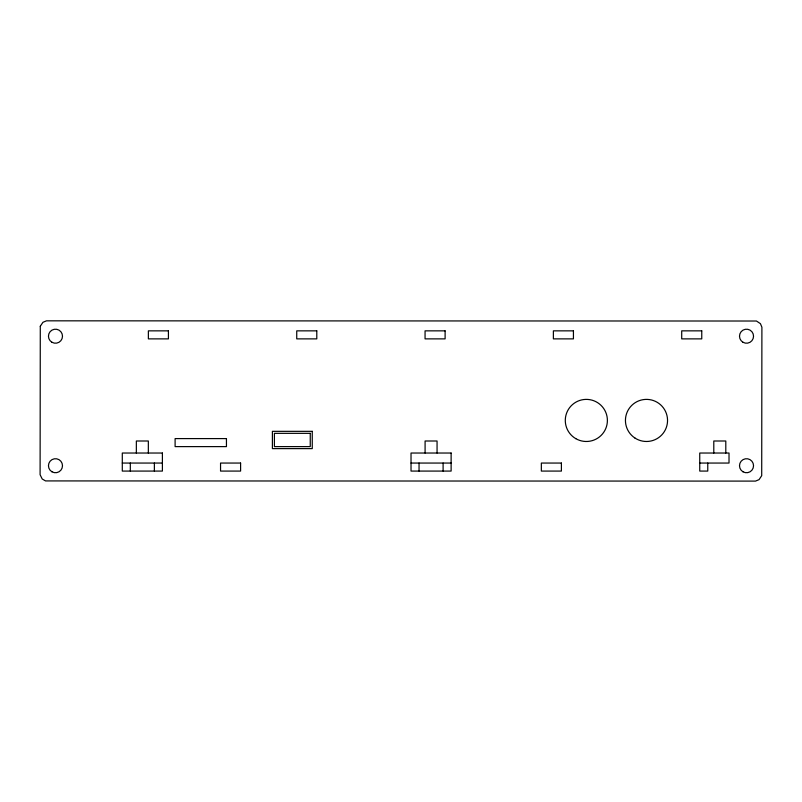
<?xml version="1.0" encoding="UTF-8"?>
<svg xmlns="http://www.w3.org/2000/svg" width="802" height="802" viewBox="0 0 802 802"><rect width="100%" height="100%" fill="white"/><g stroke="black" fill="none" stroke-linecap="round" stroke-linejoin="round"><path stroke-width="1.2" d="M122.295 463.055L162.395 463.055M411.025 463.055L451.125 463.055M699.745 463.055L729.018 463.055L729.018 453.03L699.745 453.03L699.745 471.075L707.765 471.075L707.765 463.055M725.8 453.03L725.8 441L713.79 441L713.79 453.03M443.105 463.055L443.105 471.075M437.06 453.03L437.06 441L425.09 441L425.09 453.03M419.045 463.055L419.045 471.075M154.375 463.055L154.375 471.075M148.34 453.03L148.34 441L136.35 441L136.35 453.03M130.315 463.055L130.315 471.075M40.29 326.264L40.1 474.714L42.205 478.994L45.534 480.919L755.514 481.1L759.063 479.636L761.71 475.666L761.9 327.216L760.426 323.667L756.466 321.021L46.486 320.83L42.937 322.294L40.29 326.264M168.42 330.855L148.37 330.855L148.37 338.875L168.42 338.875L168.42 330.855M316.79 330.855L296.74 330.855L296.74 338.875L316.79 338.875L316.79 330.855M445.11 330.855L425.06 330.855L425.06 338.875L445.11 338.875L445.11 330.855M573.43 330.855L553.38 330.855L553.38 338.875L573.43 338.875L573.43 330.855M701.76 330.855L681.71 330.855L681.71 338.875L701.76 338.875L701.76 330.855M312.259 431.336L272.399 431.336L272.399 448.619L312.259 448.619L312.259 431.336M310.254 433.341L274.404 433.341L274.404 446.614L310.254 446.614L310.254 433.341M226.445 438.594L175.107 438.594L175.107 446.614L226.445 446.614L226.445 438.594M162.395 453.03L122.295 453.03L122.295 471.075L162.395 471.075L162.395 453.03M451.125 453.03L411.025 453.03L411.025 471.075L451.125 471.075L451.125 453.03M240.6 463.055L220.55 463.055L220.55 471.075L240.6 471.075L240.6 463.055M561.4 463.055L541.35 463.055L541.35 471.075L561.4 471.075L561.4 463.055M743.013 342.284A7.018 7.018 0 0 0 753.539 336.208A7.018 7.018 0 0 0 743.013 330.123A7.018 7.018 0 0 0 743.013 342.284M743.013 471.807A7.018 7.018 0 0 0 753.539 465.731A7.018 7.018 0 0 0 743.013 459.646A7.018 7.018 0 0 0 743.013 471.807M51.97 471.807A7.018 7.018 0 0 0 62.496 465.731A7.018 7.018 0 0 0 51.97 459.646A7.018 7.018 0 0 0 51.97 471.807M51.97 342.284A7.018 7.018 0 0 0 62.496 336.208A7.018 7.018 0 0 0 51.97 330.123A7.018 7.018 0 0 0 51.97 342.284M575.816 438.664A21.052 21.052 0 0 0 607.395 420.428A21.052 21.052 0 0 0 575.816 402.203A21.052 21.052 0 0 0 575.816 438.664M634.893 438.002A21.052 21.052 0 0 0 667.505 421.692A21.052 21.052 0 0 0 637.079 401.601A21.052 21.052 0 0 0 634.893 438.002"/></g></svg>
